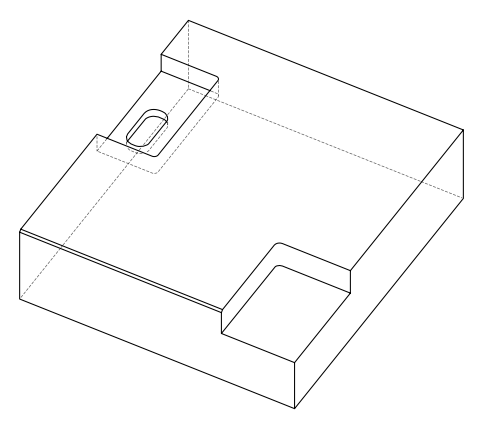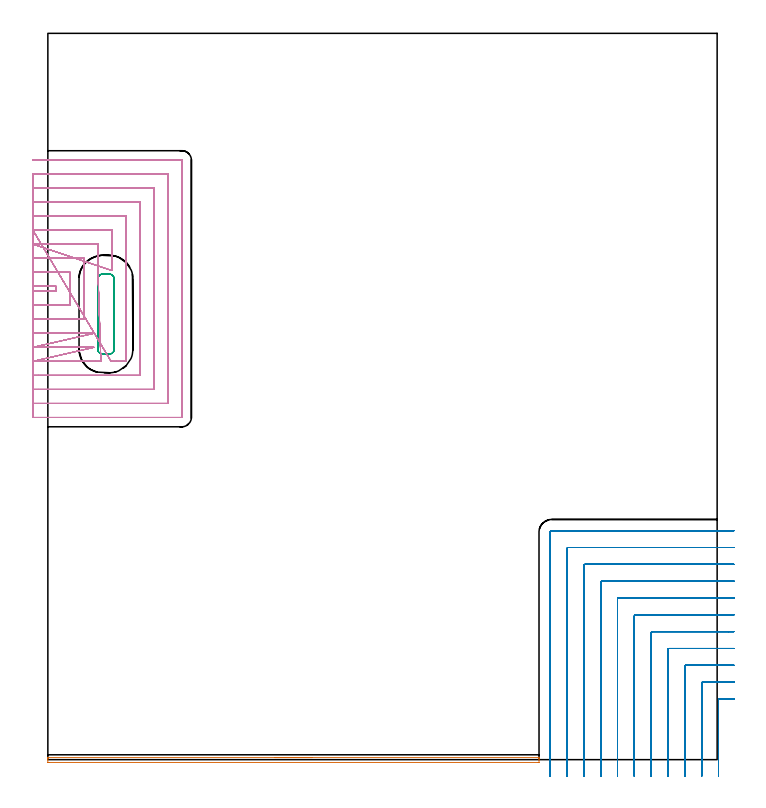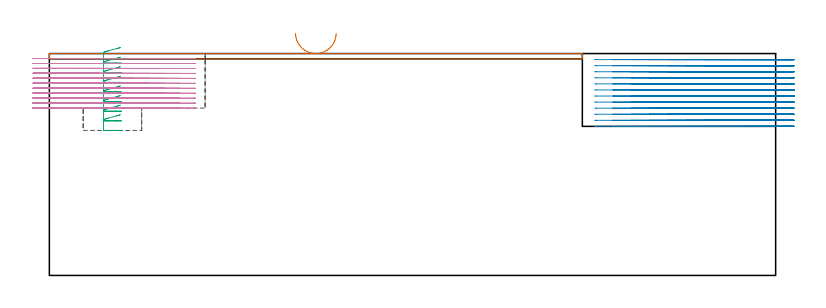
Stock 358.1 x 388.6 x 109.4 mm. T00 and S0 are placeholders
(PLAN: 4 operations, 3 tool changes, 108.5 min)
(1 AREA_MILL | FG_CHAMFER_SURFACE | UGT0205_001 | 2.26 min | 896 mm3)
(2 MILL_CORNER_NOTCH_RECTANGULAR | CORNER_NOTCH_RECTANGULAR | NXT0201_011 | Follow Part, ap 3, ae 75% | 40.56 min | 439312 mm3)
(3 MILL_RECTANGULAR_POCKET | POCKET_RECTANGULAR_STRAIGHT | UGT0201_104 | Follow Part, ap 5, ae 75% | 2.57 min | 63381 mm3)
(4 MILL_SLOT | SLOT_PARTIAL_RECTANGULAR | NXT0201_013 | Follow Part, ap 2.5, ae 75% | 63.08 min | 259870 mm3)
(TOOL UGT0205_001 | Chamfer Mill 20 x 3 x 45 deg. | D20 FL50 Z2)
(TOOL NXT0201_011 | ENDMILL 12mm [2P460-1200-NA 1630] | D12 FL38 Z6)
(TOOL UGT0201_104 | End Mill 20 mm | D20 FL22 Z2)
(TOOL NXT0201_013 | ENDMILL 10mm | D10 FL30 Z4)
(OP 1 AREA_MILL)
G17 G21 G94 G90
T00 M6
G54
G17 G0 G90 X121.4 Y1.1 S1061 M3
G43 Z119.4 H0
G94 G1 X121.438 Z118.528 F250.
X121.552 Z117.664
X121.741 Z116.812
X122.003 Z115.98
X122.337 Z115.174
X122.74 Z114.4
X123.208 Z113.664
X123.74 Z112.972
X124.329 Z112.329
X124.972 Z111.74
X125.664 Z111.208
X126.4 Z110.74
X127.174 Z110.337
X127.98 Z110.003
X128.812 Z109.741
X129.663 Z109.552
X130.528 Z109.438
X131.4 Z109.4
X262.637
X262.79 Y1.094 Z109.393
X262.8 Y0.792 Z109.091
Y0.444 Z108.743
Y-0.2 Z108.095
X262.799 Y-1.497 Z106.799
X262.797 Y-1.498 Z106.798
X262.423 Y-1.5 Z106.8
X0.61
X0.377 Y-1.499 Z106.801
X0.003 Y-1.491 Z106.805
X0. Y-1.401 Z106.896
Y-0.2 Z108.095
Y0.444 Z108.743
Y0.792 Z109.091
X0.01 Y1.094 Z109.393
X0.163 Y1.1 Z109.4
X131.4
X132.272 Z109.438
X133.136 Z109.552
X133.988 Z109.741
X134.82 Z110.003
X135.626 Z110.337
X136.4 Z110.74
X137.136 Z111.208
X137.828 Z111.74
X138.471 Z112.329
X139.06 Z112.972
X139.591 Z113.664
X140.06 Z114.4
X140.463 Z115.174
X140.797 Z115.98
X141.059 Z116.812
X141.248 Z117.664
X141.362 Z118.528
X141.4 Z119.4
M5
M2
(OP 2 MILL_CORNER_NOTCH_RECTANGULAR)
G17 G21 G94 G90
T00 M6
G54
G17 G0 G90 X367.1 Y32.5 S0 M3
G43 Z119.4 H1
Z106.408
G94 G1 X364.1 F250.
X359.394 F500.
G3 X358.8 Y31.906 R0.6
G1 Y-5.959
Y-8.959 F250.
G0 Z119.4
X367.1 Y41.5
Z106.408
G1 X364.1
X350.394 F500.
G3 X349.8 Y40.906 R0.6
G1 Y-6.
Y-9. F250.
G0 Z119.4
X367.1 Y50.5
Z106.408
G1 X364.1
X341.394 F500.
G3 X340.8 Y49.906 R0.6
G1 Y-6.
Y-9. F250.
G0 Z119.4
X367.1 Y59.5
Z106.408
G1 X364.1
X332.395 F500.
G3 X331.8 Y58.905 R0.6
G1 Y-6.
Y-9. F250.
G0 Z119.4
X367.1 Y68.5
Z106.408
G1 X364.1
X323.395 F500.
G3 X322.8 Y67.905 R0.6
G1 Y-6.
Y-9. F250.
G0 Z119.4
X367.1 Y77.5
Z106.408
G1 X364.1
X314.395 F500.
G3 X313.8 Y76.905 R0.6
G1 Y-6.
Y-9. F250.
G0 Z119.4
X367.1 Y86.5
Z106.408
G1 X364.1
X305.396 F500.
G3 X304.8 Y85.904 R0.6
G1 Y-6.
Y-9. F250.
G0 Z119.4
X367.1 Y95.5
Z106.408
G1 X364.1
X296.396 F500.
G3 X295.8 Y94.904 R0.6
G1 Y-6.
Y-9. F250.
G0 Z119.4
X367.1 Y104.5
Z106.408
G1 X364.1
X287.396 F500.
G3 X286.8 Y103.904 R0.6
G1 Y-6.
Y-9. F250.
G0 Z119.4
X367.1 Y113.5
Z106.408
G1 X364.1
X278.396 F500.
G3 X277.8 Y112.904 R0.6
G1 Y-6.
Y-9. F250.
G0 Z119.4
X367.1 Y122.5
Z106.408
G1 X364.1
X269.6 F500.
G3 X268.8 Y121.7 R0.8
G1 Y-6.
Y-9. F250.
G0 Z119.4
X367.1 Y32.5
Z103.417
G1 X364.1
X359.394 F500.
G3 X358.8 Y31.906 R0.6
G1 Y-5.959
Y-8.959 F250.
G0 Z119.4
X367.1 Y41.5
Z103.417
G1 X364.1
X350.394 F500.
G3 X349.8 Y40.906 R0.6
G1 Y-6.
Y-9. F250.
G0 Z119.4
X367.1 Y50.5
Z103.417
G1 X364.1
X341.394 F500.
G3 X340.8 Y49.906 R0.6
G1 Y-6.
Y-9. F250.
G0 Z119.4
X367.1 Y59.5
Z103.417
G1 X364.1
X332.395 F500.
G3 X331.8 Y58.905 R0.6
G1 Y-6.
Y-9. F250.
G0 Z119.4
X367.1 Y68.5
Z103.417
G1 X364.1
X323.395 F500.
G3 X322.8 Y67.905 R0.6
G1 Y-6.
Y-9. F250.
G0 Z119.4
X367.1 Y77.5
Z103.417
G1 X364.1
X314.395 F500.
G3 X313.8 Y76.905 R0.6
G1 Y-6.
Y-9. F250.
G0 Z119.4
X367.1 Y86.5
Z103.417
G1 X364.1
X305.396 F500.
G3 X304.8 Y85.904 R0.6
G1 Y-6.
Y-9. F250.
G0 Z119.4
X367.1 Y95.5
Z103.417
G1 X364.1
X296.396 F500.
G3 X295.8 Y94.904 R0.6
G1 Y-6.
Y-9. F250.
G0 Z119.4
X367.1 Y104.5
Z103.417
G1 X364.1
X287.396 F500.
G3 X286.8 Y103.904 R0.6
G1 Y-6.
Y-9. F250.
G0 Z119.4
X367.1 Y113.5
Z103.417
G1 X364.1
X278.396 F500.
G3 X277.8 Y112.904 R0.6
G1 Y-6.
Y-9. F250.
G0 Z119.4
X367.1 Y122.5
Z103.417
G1 X364.1
X269.6 F500.
G3 X268.8 Y121.7 R0.8
G1 Y-6.
Y-9. F250.
G0 Z119.4
X367.1 Y32.5
Z100.425
G1 X364.1
X359.394 F500.
G3 X358.8 Y31.906 R0.6
G1 Y-5.959
Y-8.959 F250.
G0 Z119.4
X367.1 Y41.5
Z100.425
G1 X364.1
X350.394 F500.
G3 X349.8 Y40.906 R0.6
G1 Y-6.
Y-9. F250.
G0 Z119.4
X367.1 Y50.5
Z100.425
G1 X364.1
X341.394 F500.
G3 X340.8 Y49.906 R0.6
G1 Y-6.
Y-9. F250.
G0 Z119.4
X367.1 Y59.5
Z100.425
G1 X364.1
X332.395 F500.
G3 X331.8 Y58.905 R0.6
G1 Y-6.
Y-9. F250.
G0 Z119.4
X367.1 Y68.5
Z100.425
G1 X364.1
X323.395 F500.
G3 X322.8 Y67.905 R0.6
G1 Y-6.
Y-9. F250.
G0 Z119.4
X367.1 Y77.5
Z100.425
G1 X364.1
X314.395 F500.
G3 X313.8 Y76.905 R0.6
G1 Y-6.
Y-9. F250.
G0 Z119.4
X367.1 Y86.5
Z100.425
G1 X364.1
X305.396 F500.
G3 X304.8 Y85.904 R0.6
G1 Y-6.
Y-9. F250.
G0 Z119.4
X367.1 Y95.5
Z100.425
G1 X364.1
X296.396 F500.
G3 X295.8 Y94.904 R0.6
G1 Y-6.
Y-9. F250.
G0 Z119.4
X367.1 Y104.5
Z100.425
G1 X364.1
X287.396 F500.
G3 X286.8 Y103.904 R0.6
G1 Y-6.
Y-9. F250.
G0 Z119.4
X367.1 Y113.5
Z100.425
G1 X364.1
X278.396 F500.
G3 X277.8 Y112.904 R0.6
G1 Y-6.
Y-9. F250.
G0 Z119.4
X367.1 Y122.5
Z100.425
G1 X364.1
X269.6 F500.
G3 X268.8 Y121.7 R0.8
G1 Y-6.
Y-9. F250.
G0 Z119.4
X367.1 Y32.5
Z97.433
G1 X364.1
X359.394 F500.
G3 X358.8 Y31.906 R0.6
G1 Y-5.959
Y-8.959 F250.
G0 Z119.4
X367.1 Y41.5
Z97.433
G1 X364.1
X350.394 F500.
G3 X349.8 Y40.906 R0.6
G1 Y-6.
Y-9. F250.
G0 Z119.4
X367.1 Y50.5
Z97.433
G1 X364.1
X341.394 F500.
G3 X340.8 Y49.906 R0.6
G1 Y-6.
Y-9. F250.
G0 Z119.4
X367.1 Y59.5
Z97.433
G1 X364.1
X332.395 F500.
G3 X331.8 Y58.905 R0.6
G1 Y-6.
Y-9. F250.
G0 Z119.4
X367.1 Y68.5
Z97.433
G1 X364.1
X323.395 F500.
G3 X322.8 Y67.905 R0.6
G1 Y-6.
Y-9. F250.
G0 Z119.4
X367.1 Y77.5
Z97.433
G1 X364.1
X314.395 F500.
G3 X313.8 Y76.905 R0.6
G1 Y-6.
Y-9. F250.
G0 Z119.4
X367.1 Y86.5
Z97.433
G1 X364.1
X305.396 F500.
G3 X304.8 Y85.904 R0.6
G1 Y-6.
Y-9. F250.
G0 Z119.4
X367.1 Y95.5
Z97.433
G1 X364.1
X296.396 F500.
G3 X295.8 Y94.904 R0.6
G1 Y-6.
Y-9. F250.
G0 Z119.4
X367.1 Y104.5
Z97.433
G1 X364.1
X287.396 F500.
G3 X286.8 Y103.904 R0.6
G1 Y-6.
Y-9. F250.
G0 Z119.4
X367.1 Y113.5
Z97.433
G1 X364.1
X278.396 F500.
G3 X277.8 Y112.904 R0.6
G1 Y-6.
Y-9. F250.
G0 Z119.4
X367.1 Y122.5
Z97.433
G1 X364.1
X269.6 F500.
G3 X268.8 Y121.7 R0.8
G1 Y-6.
Y-9. F250.
G0 Z119.4
X367.1 Y32.5
Z94.442
G1 X364.1
X359.394 F500.
G3 X358.8 Y31.906 R0.6
G1 Y-5.959
Y-8.959 F250.
G0 Z119.4
X367.1 Y41.5
Z94.442
G1 X364.1
X350.394 F500.
G3 X349.8 Y40.906 R0.6
G1 Y-6.
Y-9. F250.
G0 Z119.4
X367.1 Y50.5
Z94.442
G1 X364.1
X341.394 F500.
G3 X340.8 Y49.906 R0.6
G1 Y-6.
Y-9. F250.
G0 Z119.4
X367.1 Y59.5
Z94.442
G1 X364.1
X332.395 F500.
G3 X331.8 Y58.905 R0.6
G1 Y-6.
Y-9. F250.
G0 Z119.4
X367.1 Y68.5
Z94.442
G1 X364.1
X323.395 F500.
G3 X322.8 Y67.905 R0.6
G1 Y-6.
Y-9. F250.
G0 Z119.4
X367.1 Y77.5
Z94.442
G1 X364.1
X314.395 F500.
G3 X313.8 Y76.905 R0.6
G1 Y-6.
Y-9. F250.
G0 Z119.4
X367.1 Y86.5
Z94.442
G1 X364.1
X305.396 F500.
G3 X304.8 Y85.904 R0.6
G1 Y-6.
Y-9. F250.
G0 Z119.4
X367.1 Y95.5
Z94.442
G1 X364.1
X296.396 F500.
G3 X295.8 Y94.904 R0.6
G1 Y-6.
Y-9. F250.
G0 Z119.4
X367.1 Y104.5
Z94.442
G1 X364.1
X287.396 F500.
G3 X286.8 Y103.904 R0.6
G1 Y-6.
Y-9. F250.
G0 Z119.4
X367.1 Y113.5
Z94.442
G1 X364.1
X278.396 F500.
G3 X277.8 Y112.904 R0.6
G1 Y-6.
Y-9. F250.
G0 Z119.4
X367.1 Y122.5
Z94.442
G1 X364.1
X269.6 F500.
G3 X268.8 Y121.7 R0.8
G1 Y-6.
Y-9. F250.
G0 Z119.4
X367.1 Y32.5
Z91.45
G1 X364.1
X359.394 F500.
G3 X358.8 Y31.906 R0.6
G1 Y-5.959
Y-8.959 F250.
G0 Z119.4
X367.1 Y41.5
Z91.45
G1 X364.1
X350.394 F500.
G3 X349.8 Y40.906 R0.6
G1 Y-6.
Y-9. F250.
G0 Z119.4
X367.1 Y50.5
Z91.45
G1 X364.1
X341.394 F500.
G3 X340.8 Y49.906 R0.6
G1 Y-6.
Y-9. F250.
G0 Z119.4
X367.1 Y59.5
Z91.45
G1 X364.1
X332.395 F500.
G3 X331.8 Y58.905 R0.6
G1 Y-6.
Y-9. F250.
G0 Z119.4
X367.1 Y68.5
Z91.45
G1 X364.1
X323.395 F500.
G3 X322.8 Y67.905 R0.6
G1 Y-6.
Y-9. F250.
G0 Z119.4
X367.1 Y77.5
Z91.45
G1 X364.1
X314.395 F500.
G3 X313.8 Y76.905 R0.6
G1 Y-6.
Y-9. F250.
G0 Z119.4
X367.1 Y86.5
Z91.45
G1 X364.1
X305.396 F500.
G3 X304.8 Y85.904 R0.6
G1 Y-6.
Y-9. F250.
G0 Z119.4
X367.1 Y95.5
Z91.45
G1 X364.1
X296.396 F500.
G3 X295.8 Y94.904 R0.6
G1 Y-6.
Y-9. F250.
G0 Z119.4
X367.1 Y104.5
Z91.45
G1 X364.1
X287.396 F500.
G3 X286.8 Y103.904 R0.6
G1 Y-6.
Y-9. F250.
G0 Z119.4
X367.1 Y113.5
Z91.45
G1 X364.1
X278.396 F500.
G3 X277.8 Y112.904 R0.6
G1 Y-6.
Y-9. F250.
G0 Z119.4
X367.1 Y122.5
Z91.45
G1 X364.1
X269.6 F500.
G3 X268.8 Y121.7 R0.8
G1 Y-6.
Y-9. F250.
G0 Z119.4
X367.1 Y32.5
Z88.458
G1 X364.1
X359.394 F500.
G3 X358.8 Y31.906 R0.6
G1 Y-5.959
Y-8.959 F250.
G0 Z119.4
X367.1 Y41.5
Z88.458
G1 X364.1
X350.394 F500.
G3 X349.8 Y40.906 R0.6
G1 Y-6.
Y-9. F250.
G0 Z119.4
X367.1 Y50.5
Z88.458
G1 X364.1
X341.394 F500.
G3 X340.8 Y49.906 R0.6
G1 Y-6.
Y-9. F250.
G0 Z119.4
X367.1 Y59.5
Z88.458
G1 X364.1
X332.395 F500.
G3 X331.8 Y58.905 R0.6
G1 Y-6.
Y-9. F250.
G0 Z119.4
X367.1 Y68.5
Z88.458
G1 X364.1
X323.395 F500.
G3 X322.8 Y67.905 R0.6
G1 Y-6.
Y-9. F250.
G0 Z119.4
X367.1 Y77.5
Z88.458
G1 X364.1
X314.395 F500.
G3 X313.8 Y76.905 R0.6
G1 Y-6.
Y-9. F250.
G0 Z119.4
X367.1 Y86.5
Z88.458
G1 X364.1
X305.396 F500.
G3 X304.8 Y85.904 R0.6
G1 Y-6.
Y-9. F250.
G0 Z119.4
X367.1 Y95.5
Z88.458
G1 X364.1
X296.396 F500.
G3 X295.8 Y94.904 R0.6
G1 Y-6.
Y-9. F250.
G0 Z119.4
X367.1 Y104.5
Z88.458
G1 X364.1
X287.396 F500.
G3 X286.8 Y103.904 R0.6
G1 Y-6.
Y-9. F250.
G0 Z119.4
X367.1 Y113.5
Z88.458
G1 X364.1
X278.396 F500.
G3 X277.8 Y112.904 R0.6
G1 Y-6.
Y-9. F250.
G0 Z119.4
X367.1 Y122.5
Z88.458
G1 X364.1
X269.6 F500.
G3 X268.8 Y121.7 R0.8
G1 Y-6.
Y-9. F250.
G0 Z119.4
X367.1 Y32.5
Z85.467
G1 X364.1
X359.394 F500.
G3 X358.8 Y31.906 R0.6
G1 Y-5.959
Y-8.959 F250.
G0 Z119.4
X367.1 Y41.5
Z85.467
G1 X364.1
X350.394 F500.
G3 X349.8 Y40.906 R0.6
G1 Y-6.
Y-9. F250.
G0 Z119.4
X367.1 Y50.5
Z85.467
G1 X364.1
X341.394 F500.
G3 X340.8 Y49.906 R0.6
G1 Y-6.
Y-9. F250.
G0 Z119.4
X367.1 Y59.5
Z85.467
G1 X364.1
X332.395 F500.
G3 X331.8 Y58.905 R0.6
G1 Y-6.
Y-9. F250.
G0 Z119.4
X367.1 Y68.5
Z85.467
G1 X364.1
X323.395 F500.
G3 X322.8 Y67.905 R0.6
G1 Y-6.
Y-9. F250.
G0 Z119.4
X367.1 Y77.5
Z85.467
G1 X364.1
X314.395 F500.
G3 X313.8 Y76.905 R0.6
G1 Y-6.
Y-9. F250.
G0 Z119.4
X367.1 Y86.5
Z85.467
G1 X364.1
X305.396 F500.
G3 X304.8 Y85.904 R0.6
G1 Y-6.
Y-9. F250.
G0 Z119.4
X367.1 Y95.5
Z85.467
G1 X364.1
X296.396 F500.
G3 X295.8 Y94.904 R0.6
G1 Y-6.
Y-9. F250.
G0 Z119.4
X367.1 Y104.5
Z85.467
G1 X364.1
X287.396 F500.
G3 X286.8 Y103.904 R0.6
G1 Y-6.
Y-9. F250.
G0 Z119.4
X367.1 Y113.5
Z85.467
G1 X364.1
X278.396 F500.
G3 X277.8 Y112.904 R0.6
G1 Y-6.
Y-9. F250.
G0 Z119.4
X367.1 Y122.5
Z85.467
G1 X364.1
X269.6 F500.
G3 X268.8 Y121.7 R0.8
G1 Y-6.
Y-9. F250.
G0 Z119.4
X367.1 Y32.5
Z82.475
G1 X364.1
X359.394 F500.
G3 X358.8 Y31.906 R0.6
G1 Y-5.959
Y-8.959 F250.
G0 Z119.4
X367.1 Y41.5
Z82.475
G1 X364.1
X350.394 F500.
G3 X349.8 Y40.906 R0.6
G1 Y-6.
Y-9. F250.
G0 Z119.4
X367.1 Y50.5
Z82.475
G1 X364.1
X341.394 F500.
G3 X340.8 Y49.906 R0.6
G1 Y-6.
Y-9. F250.
G0 Z119.4
X367.1 Y59.5
Z82.475
G1 X364.1
X332.395 F500.
G3 X331.8 Y58.905 R0.6
G1 Y-6.
Y-9. F250.
G0 Z119.4
X367.1 Y68.5
Z82.475
G1 X364.1
X323.395 F500.
G3 X322.8 Y67.905 R0.6
G1 Y-6.
Y-9. F250.
G0 Z119.4
X367.1 Y77.5
Z82.475
G1 X364.1
X314.395 F500.
G3 X313.8 Y76.905 R0.6
G1 Y-6.
Y-9. F250.
G0 Z119.4
X367.1 Y86.5
Z82.475
G1 X364.1
X305.396 F500.
G3 X304.8 Y85.904 R0.6
G1 Y-6.
Y-9. F250.
G0 Z119.4
X367.1 Y95.5
Z82.475
G1 X364.1
X296.396 F500.
G3 X295.8 Y94.904 R0.6
G1 Y-6.
Y-9. F250.
G0 Z119.4
X367.1 Y104.5
Z82.475
G1 X364.1
X287.396 F500.
G3 X286.8 Y103.904 R0.6
G1 Y-6.
Y-9. F250.
G0 Z119.4
X367.1 Y113.5
Z82.475
G1 X364.1
X278.396 F500.
G3 X277.8 Y112.904 R0.6
G1 Y-6.
Y-9. F250.
G0 Z119.4
X367.1 Y122.5
Z82.475
G1 X364.1
X269.6 F500.
G3 X268.8 Y121.7 R0.8
G1 Y-6.
Y-9. F250.
G0 Z119.4
X367.1 Y32.5
Z79.483
G1 X364.1
X359.394 F500.
G3 X358.8 Y31.906 R0.6
G1 Y-5.959
Y-8.959 F250.
G0 Z119.4
X367.1 Y41.5
Z79.483
G1 X364.1
X350.394 F500.
G3 X349.8 Y40.906 R0.6
G1 Y-6.
Y-9. F250.
G0 Z119.4
X367.1 Y50.5
Z79.483
G1 X364.1
X341.394 F500.
G3 X340.8 Y49.906 R0.6
G1 Y-6.
Y-9. F250.
G0 Z119.4
X367.1 Y59.5
Z79.483
G1 X364.1
X332.395 F500.
G3 X331.8 Y58.905 R0.6
G1 Y-6.
Y-9. F250.
G0 Z119.4
X367.1 Y68.5
Z79.483
G1 X364.1
X323.395 F500.
G3 X322.8 Y67.905 R0.6
G1 Y-6.
Y-9. F250.
G0 Z119.4
X367.1 Y77.5
Z79.483
G1 X364.1
X314.395 F500.
G3 X313.8 Y76.905 R0.6
G1 Y-6.
Y-9. F250.
G0 Z119.4
X367.1 Y86.5
Z79.483
G1 X364.1
X305.396 F500.
G3 X304.8 Y85.904 R0.6
G1 Y-6.
Y-9. F250.
G0 Z119.4
X367.1 Y95.5
Z79.483
G1 X364.1
X296.396 F500.
G3 X295.8 Y94.904 R0.6
G1 Y-6.
Y-9. F250.
G0 Z119.4
X367.1 Y104.5
Z79.483
G1 X364.1
X287.396 F500.
G3 X286.8 Y103.904 R0.6
G1 Y-6.
Y-9. F250.
G0 Z119.4
X367.1 Y113.5
Z79.483
G1 X364.1
X278.396 F500.
G3 X277.8 Y112.904 R0.6
G1 Y-6.
Y-9. F250.
G0 Z119.4
X367.1 Y122.5
Z79.483
G1 X364.1
X269.6 F500.
G3 X268.8 Y121.7 R0.8
G1 Y-6.
Y-9. F250.
G0 Z119.4
X367.1 Y32.5
Z76.492
G1 X364.1
X359.394 F500.
G3 X358.8 Y31.906 R0.6
G1 Y-5.959
Y-8.959 F250.
G0 Z119.4
X367.1 Y41.5
Z76.492
G1 X364.1
X350.394 F500.
G3 X349.8 Y40.906 R0.6
G1 Y-6.
Y-9. F250.
G0 Z119.4
X367.1 Y50.5
Z76.492
G1 X364.1
X341.394 F500.
G3 X340.8 Y49.906 R0.6
G1 Y-6.
Y-9. F250.
G0 Z119.4
X367.1 Y59.5
Z76.492
G1 X364.1
X332.395 F500.
G3 X331.8 Y58.905 R0.6
G1 Y-6.
Y-9. F250.
G0 Z119.4
X367.1 Y68.5
Z76.492
G1 X364.1
X323.395 F500.
G3 X322.8 Y67.905 R0.6
G1 Y-6.
Y-9. F250.
G0 Z119.4
X367.1 Y77.5
Z76.492
G1 X364.1
X314.395 F500.
G3 X313.8 Y76.905 R0.6
G1 Y-6.
Y-9. F250.
G0 Z119.4
X367.1 Y86.5
Z76.492
G1 X364.1
X305.396 F500.
G3 X304.8 Y85.904 R0.6
G1 Y-6.
Y-9. F250.
G0 Z119.4
X367.1 Y95.5
Z76.492
G1 X364.1
X296.396 F500.
G3 X295.8 Y94.904 R0.6
G1 Y-6.
Y-9. F250.
G0 Z119.4
X367.1 Y104.5
Z76.492
G1 X364.1
X287.396 F500.
G3 X286.8 Y103.904 R0.6
G1 Y-6.
Y-9. F250.
G0 Z119.4
X367.1 Y113.5
Z76.492
G1 X364.1
X278.396 F500.
G3 X277.8 Y112.904 R0.6
G1 Y-6.
Y-9. F250.
G0 Z119.4
X367.1 Y122.5
Z76.492
G1 X364.1
X269.6 F500.
G3 X268.8 Y121.7 R0.8
G1 Y-6.
Y-9. F250.
G0 Z119.4
X367.1 Y32.5
Z73.5
G1 X364.1
X359.394 F500.
G3 X358.8 Y31.906 R0.6
G1 Y-5.959
Y-8.959 F250.
G0 Z119.4
X367.1 Y41.5
Z73.5
G1 X364.1
X350.394 F500.
G3 X349.8 Y40.906 R0.6
G1 Y-6.
Y-9. F250.
G0 Z119.4
X367.1 Y50.5
Z73.5
G1 X364.1
X341.394 F500.
G3 X340.8 Y49.906 R0.6
G1 Y-6.
Y-9. F250.
G0 Z119.4
X367.1 Y59.5
Z73.5
G1 X364.1
X332.395 F500.
G3 X331.8 Y58.905 R0.6
G1 Y-6.
Y-9. F250.
G0 Z119.4
X367.1 Y68.5
Z73.5
G1 X364.1
X323.395 F500.
G3 X322.8 Y67.905 R0.6
G1 Y-6.
Y-9. F250.
G0 Z119.4
X367.1 Y77.5
Z73.5
G1 X364.1
X314.395 F500.
G3 X313.8 Y76.905 R0.6
G1 Y-6.
Y-9. F250.
G0 Z119.4
X367.1 Y86.5
Z73.5
G1 X364.1
X305.396 F500.
G3 X304.8 Y85.904 R0.6
G1 Y-6.
Y-9. F250.
G0 Z119.4
X367.1 Y95.5
Z73.5
G1 X364.1
X296.396 F500.
G3 X295.8 Y94.904 R0.6
G1 Y-6.
Y-9. F250.
G0 Z119.4
X367.1 Y104.5
Z73.5
G1 X364.1
X287.396 F500.
G3 X286.8 Y103.904 R0.6
G1 Y-6.
Y-9. F250.
G0 Z119.4
X367.1 Y113.5
Z73.5
G1 X364.1
X278.396 F500.
G3 X277.8 Y112.904 R0.6
G1 Y-6.
Y-9. F250.
G0 Z119.4
X367.1 Y122.5
Z73.5
G1 X364.1
X269.6 F500.
G3 X268.8 Y121.7 R0.8
G1 Y-6.
Y-9. F250.
G0 Z119.4
M5
M2
(OP 3 MILL_RECTANGULAR_POCKET)
G17 G21 G94 G90
T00 M6
G54
G17 G0 G90 X34.964 Y258.778 S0 M3
G43 Z119.4 H0
Z112.4
G94 G1 X34.884 Y258.888 Z112.363 F250.
X34.588 Y259.184 Z112.251
X34.249 Y259.429 Z112.139
X33.875 Y259.616 Z112.027
X33.475 Y259.741 Z111.915
X33.061 Y259.8 Z111.803
X29.139 Z110.752
X28.725 Y259.741 Z110.64
X28.325 Y259.616 Z110.528
X27.951 Y259.429 Z110.416
X27.612 Y259.184 Z110.304
X27.316 Y258.888 Z110.191
X27.071 Y258.549 Z110.079
X26.884 Y258.175 Z109.967
X26.759 Y257.775 Z109.855
X26.7 Y257.361 Z109.743
Y257.2 Z109.7
Y238.4 Z104.662
Y219.6 F500.
G3 X29.3 Y217. R2.6
G1 X32.9
G3 X35.5 Y219.6 R2.6
G1 Y257.2
G3 X32.9 Y259.8 R2.6
G1 X29.3
G3 X26.7 Y257.2 R2.6
G1 Y238.4
Y237.4
G0 X34.964 Y258.778 Z107.662
G1 X34.884 Y258.888 Z107.626 F250.
X34.588 Y259.184 Z107.514
X34.249 Y259.429 Z107.402
X33.875 Y259.616 Z107.29
X33.475 Y259.741 Z107.178
X33.061 Y259.8 Z107.065
X29.139 Z106.014
X28.725 Y259.741 Z105.902
X28.325 Y259.616 Z105.79
X27.951 Y259.429 Z105.678
X27.612 Y259.184 Z105.566
X27.316 Y258.888 Z105.454
X27.071 Y258.549 Z105.342
X26.884 Y258.175 Z105.23
X26.759 Y257.775 Z105.118
X26.7 Y257.361 Z105.006
Y257.2 Z104.962
Y238.4 Z99.925
Y219.6 F500.
G3 X29.3 Y217. R2.6
G1 X32.9
G3 X35.5 Y219.6 R2.6
G1 Y257.2
G3 X32.9 Y259.8 R2.6
G1 X29.3
G3 X26.7 Y257.2 R2.6
G1 Y238.4
Y237.4
G0 X34.964 Y258.778 Z102.925
G1 X34.884 Y258.888 Z102.888 F250.
X34.588 Y259.184 Z102.776
X34.249 Y259.429 Z102.664
X33.875 Y259.616 Z102.552
X33.475 Y259.741 Z102.44
X33.061 Y259.8 Z102.328
X29.139 Z101.277
X28.725 Y259.741 Z101.165
X28.325 Y259.616 Z101.053
X27.951 Y259.429 Z100.941
X27.612 Y259.184 Z100.829
X27.316 Y258.888 Z100.716
X27.071 Y258.549 Z100.604
X26.884 Y258.175 Z100.492
X26.759 Y257.775 Z100.38
X26.7 Y257.361 Z100.268
Y257.2 Z100.225
Y238.4 Z95.187
Y219.6 F500.
G3 X29.3 Y217. R2.6
G1 X32.9
G3 X35.5 Y219.6 R2.6
G1 Y257.2
G3 X32.9 Y259.8 R2.6
G1 X29.3
G3 X26.7 Y257.2 R2.6
G1 Y238.4
Y237.4
G0 X34.964 Y258.778 Z98.187
G1 X34.884 Y258.888 Z98.151 F250.
X34.588 Y259.184 Z98.039
X34.249 Y259.429 Z97.927
X33.875 Y259.616 Z97.815
X33.475 Y259.741 Z97.703
X33.061 Y259.8 Z97.591
X29.139 Z96.539
X28.725 Y259.741 Z96.427
X28.325 Y259.616 Z96.315
X27.951 Y259.429 Z96.203
X27.612 Y259.184 Z96.091
X27.316 Y258.888 Z95.979
X27.071 Y258.549 Z95.867
X26.884 Y258.175 Z95.755
X26.759 Y257.775 Z95.643
X26.7 Y257.361 Z95.531
Y257.2 Z95.487
Y238.4 Z90.45
Y219.6 F500.
G3 X29.3 Y217. R2.6
G1 X32.9
G3 X35.5 Y219.6 R2.6
G1 Y257.2
G3 X32.9 Y259.8 R2.6
G1 X29.3
G3 X26.7 Y257.2 R2.6
G1 Y238.4
Y237.4
G0 X34.964 Y258.778 Z93.45
G1 X34.884 Y258.888 Z93.413 F250.
X34.588 Y259.184 Z93.301
X34.249 Y259.429 Z93.189
X33.875 Y259.616 Z93.077
X33.475 Y259.741 Z92.965
X33.061 Y259.8 Z92.853
X29.139 Z91.802
X28.725 Y259.741 Z91.69
X28.325 Y259.616 Z91.578
X27.951 Y259.429 Z91.466
X27.612 Y259.184 Z91.354
X27.316 Y258.888 Z91.242
X27.071 Y258.549 Z91.129
X26.884 Y258.175 Z91.017
X26.759 Y257.775 Z90.905
X26.7 Y257.361 Z90.793
Y257.2 Z90.75
Y238.4 Z85.712
Y219.6 F500.
G3 X29.3 Y217. R2.6
G1 X32.9
G3 X35.5 Y219.6 R2.6
G1 Y257.2
G3 X32.9 Y259.8 R2.6
G1 X29.3
G3 X26.7 Y257.2 R2.6
G1 Y238.4
Y237.4
G0 X34.964 Y258.778 Z88.712
G1 X34.884 Y258.888 Z88.676 F250.
X34.588 Y259.184 Z88.564
X34.249 Y259.429 Z88.452
X33.875 Y259.616 Z88.34
X33.475 Y259.741 Z88.228
X33.061 Y259.8 Z88.116
X29.139 Z87.064
X28.725 Y259.741 Z86.952
X28.325 Y259.616 Z86.84
X27.951 Y259.429 Z86.728
X27.612 Y259.184 Z86.616
X27.316 Y258.888 Z86.504
X27.071 Y258.549 Z86.392
X26.884 Y258.175 Z86.28
X26.759 Y257.775 Z86.168
X26.7 Y257.361 Z86.056
Y257.2 Z86.012
Y238.4 Z80.975
Y219.6 F500.
G3 X29.3 Y217. R2.6
G1 X32.9
G3 X35.5 Y219.6 R2.6
G1 Y257.2
G3 X32.9 Y259.8 R2.6
G1 X29.3
G3 X26.7 Y257.2 R2.6
G1 Y238.4
Y237.4
G0 X34.964 Y258.778 Z83.975
G1 X34.884 Y258.888 Z83.939 F250.
X34.588 Y259.184 Z83.826
X34.249 Y259.429 Z83.714
X33.875 Y259.616 Z83.602
X33.475 Y259.741 Z83.49
X33.061 Y259.8 Z83.378
X29.139 Z82.327
X28.725 Y259.741 Z82.215
X28.325 Y259.616 Z82.103
X27.951 Y259.429 Z81.991
X27.612 Y259.184 Z81.879
X27.316 Y258.888 Z81.767
X27.071 Y258.549 Z81.654
X26.884 Y258.175 Z81.542
X26.759 Y257.775 Z81.43
X26.7 Y257.361 Z81.318
Y257.2 Z81.275
Y238.4 Z76.237
Y219.6 F500.
G3 X29.3 Y217. R2.6
G1 X32.9
G3 X35.5 Y219.6 R2.6
G1 Y257.2
G3 X32.9 Y259.8 R2.6
G1 X29.3
G3 X26.7 Y257.2 R2.6
G1 Y238.4
Y237.4
G0 X34.964 Y258.778 Z79.237
G1 X34.884 Y258.888 Z79.201 F250.
X34.588 Y259.184 Z79.089
X34.249 Y259.429 Z78.977
X33.875 Y259.616 Z78.865
X33.475 Y259.741 Z78.753
X33.061 Y259.8 Z78.641
X29.139 Z77.59
X28.725 Y259.741 Z77.477
X28.325 Y259.616 Z77.365
X27.951 Y259.429 Z77.253
X27.612 Y259.184 Z77.141
X27.316 Y258.888 Z77.029
X27.071 Y258.549 Z76.917
X26.884 Y258.175 Z76.805
X26.759 Y257.775 Z76.693
X26.7 Y257.361 Z76.581
Y257.2 Z76.537
Y238.4 Z71.5
Y219.6 F500.
G3 X29.3 Y217. R2.6
G1 X32.9
G3 X35.5 Y219.6 R2.6
G1 Y257.2
G3 X32.9 Y259.8 R2.6
G1 X29.3
G3 X26.7 Y257.2 R2.6
G1 Y238.4
Y237.4
G0 Z119.4
M5
M2
(OP 4 MILL_SLOT)
G17 G21 G94 G90
T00 M6
G54
G17 G0 G90 X-8. Y250.6 S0 M3
G43 Z119.4 H0
Z106.954
G94 G1 X-5. F250.
X4.3 F500.
Y253.3
X-5.
X-8. F250.
Y243.1
X-5.
X11.8 F500.
Y260.8
X-5.
X-8. F250.
Y235.6
X-5.
X19.3 F500.
Y268.3
X-5.
X-8. F250.
Y228.1
X-5.
X21.7 F500.
X24.7 F250.
X-8. Y220.6 F500.
X-5. F250.
X21.699 F500.
X24.699 F250.
X-8. Y213.1 F500.
X-5. F250.
X25.364 F500.
X28.364 F250.
X26.8 Y261.385 F500.
Y264.385 F250.
Y275.8 F500.
X-5.
X-8. F250.
X34.3 Y261.666 F500.
Y264.666 F250.
Y283.3 F500.
X-5.
X-8. F250.
X33.828 Y213.1 F500.
X36.828 F250.
X41.8 F500.
Y290.8
X-5.
X-8. F250.
Y205.6
X-5.
X49.3 F500.
Y298.3
X-5.
X-8. F250.
Y198.1
X-5.
X56.8 F500.
Y305.8
X-5.
X-8. F250.
Y190.6
X-5.
X64.3 F500.
Y313.3
X-5.
X-8. F250.
Y183.1
X-5.
X71.7 F500.
X71.755 Y183.105
X71.795 Y183.145
X71.8 Y183.2
Y320.7
X71.795 Y320.755
X71.755 Y320.795
X71.7 Y320.8
X-5.
X-8. F250.
G0 Y250.6 Z104.509
G1 X-5.
X4.3 F500.
Y253.3
X-5.
X-8. F250.
Y243.1
X-5.
X11.8 F500.
Y260.8
X-5.
X-8. F250.
Y235.6
X-5.
X19.3 F500.
Y268.3
X-5.
X-8. F250.
Y228.1
X-5.
X21.7 F500.
X24.7 F250.
X-8. Y220.6 F500.
X-5. F250.
X21.699 F500.
X24.699 F250.
X-8. Y213.1 F500.
X-5. F250.
X25.364 F500.
X28.364 F250.
X26.8 Y261.385 F500.
Y264.385 F250.
Y275.8 F500.
X-5.
X-8. F250.
X34.3 Y261.666 F500.
Y264.666 F250.
Y283.3 F500.
X-5.
X-8. F250.
X33.828 Y213.1 F500.
X36.828 F250.
X41.8 F500.
Y290.8
X-5.
X-8. F250.
Y205.6
X-5.
X49.3 F500.
Y298.3
X-5.
X-8. F250.
Y198.1
X-5.
X56.8 F500.
Y305.8
X-5.
X-8. F250.
Y190.6
X-5.
X64.3 F500.
Y313.3
X-5.
X-8. F250.
Y183.1
X-5.
X71.7 F500.
X71.755 Y183.105
X71.795 Y183.145
X71.8 Y183.2
Y320.7
X71.795 Y320.755
X71.755 Y320.795
X71.7 Y320.8
X-5.
X-8. F250.
G0 Y250.6 Z102.064
G1 X-5.
X4.3 F500.
Y253.3
X-5.
X-8. F250.
Y243.1
X-5.
X11.8 F500.
Y260.8
X-5.
X-8. F250.
Y235.6
X-5.
X19.3 F500.
Y268.3
X-5.
X-8. F250.
Y228.1
X-5.
X21.7 F500.
X24.7 F250.
X-8. Y220.6 F500.
X-5. F250.
X21.699 F500.
X24.699 F250.
X-8. Y213.1 F500.
X-5. F250.
X25.367 F500.
X28.367 F250.
X26.8 Y261.385 F500.
Y264.385 F250.
Y275.8 F500.
X-5.
X-8. F250.
X34.3 Y261.666 F500.
Y264.666 F250.
Y283.3 F500.
X-5.
X-8. F250.
X33.828 Y213.1 F500.
X36.828 F250.
X41.8 F500.
Y290.8
X-5.
X-8. F250.
Y205.6
X-5.
X49.3 F500.
Y298.3
X-5.
X-8. F250.
Y198.1
X-5.
X56.8 F500.
Y305.8
X-5.
X-8. F250.
Y190.6
X-5.
X64.3 F500.
Y313.3
X-5.
X-8. F250.
Y183.1
X-5.
X71.7 F500.
X71.755 Y183.105
X71.795 Y183.145
X71.8 Y183.2
Y320.7
X71.795 Y320.755
X71.755 Y320.795
X71.7 Y320.8
X-5.
X-8. F250.
G0 Y250.6 Z99.618
G1 X-5.
X4.3 F500.
Y253.3
X-5.
X-8. F250.
Y243.1
X-5.
X11.8 F500.
Y260.8
X-5.
X-8. F250.
Y235.6
X-5.
X19.3 F500.
Y268.3
X-5.
X-8. F250.
Y228.1
X-5.
X21.7 F500.
X24.7 F250.
X-8. Y220.6 F500.
X-5. F250.
X21.699 F500.
X24.699 F250.
X-8. Y213.1 F500.
X-5. F250.
X25.367 F500.
X28.367 F250.
X26.8 Y261.385 F500.
Y264.385 F250.
Y275.8 F500.
X-5.
X-8. F250.
X34.3 Y261.666 F500.
Y264.666 F250.
Y283.3 F500.
X-5.
X-8. F250.
X33.828 Y213.1 F500.
X36.828 F250.
X41.8 F500.
Y290.8
X-5.
X-8. F250.
Y205.6
X-5.
X49.3 F500.
Y298.3
X-5.
X-8. F250.
Y198.1
X-5.
X56.8 F500.
Y305.8
X-5.
X-8. F250.
Y190.6
X-5.
X64.3 F500.
Y313.3
X-5.
X-8. F250.
Y183.1
X-5.
X71.7 F500.
X71.755 Y183.105
X71.795 Y183.145
X71.8 Y183.2
Y320.7
X71.795 Y320.755
X71.755 Y320.795
X71.7 Y320.8
X-5.
X-8. F250.
G0 Y250.6 Z97.173
G1 X-5.
X4.3 F500.
Y253.3
X-5.
X-8. F250.
Y243.1
X-5.
X11.8 F500.
Y260.8
X-5.
X-8. F250.
Y235.6
X-5.
X19.3 F500.
Y268.3
X-5.
X-8. F250.
Y228.1
X-5.
X21.7 F500.
X24.7 F250.
X-8. Y220.6 F500.
X-5. F250.
X21.699 F500.
X24.699 F250.
X-8. Y213.1 F500.
X-5. F250.
X25.364 F500.
X28.364 F250.
X26.8 Y261.385 F500.
Y264.385 F250.
Y275.8 F500.
X-5.
X-8. F250.
X34.3 Y261.666 F500.
Y264.666 F250.
Y283.3 F500.
X-5.
X-8. F250.
X33.828 Y213.1 F500.
X36.828 F250.
X41.8 F500.
Y290.8
X-5.
X-8. F250.
Y205.6
X-5.
X49.3 F500.
Y298.3
X-5.
X-8. F250.
Y198.1
X-5.
X56.8 F500.
Y305.8
X-5.
X-8. F250.
Y190.6
X-5.
X64.3 F500.
Y313.3
X-5.
X-8. F250.
Y183.1
X-5.
X71.7 F500.
X71.755 Y183.105
X71.795 Y183.145
X71.8 Y183.2
Y320.7
X71.795 Y320.755
X71.755 Y320.795
X71.7 Y320.8
X-5.
X-8. F250.
G0 Y250.6 Z94.727
G1 X-5.
X4.3 F500.
Y253.3
X-5.
X-8. F250.
Y243.1
X-5.
X11.8 F500.
Y260.8
X-5.
X-8. F250.
Y235.6
X-5.
X19.3 F500.
Y268.3
X-5.
X-8. F250.
Y228.1
X-5.
X21.7 F500.
X24.7 F250.
X-8. Y220.6 F500.
X-5. F250.
X21.699 F500.
X24.699 F250.
X-8. Y213.1 F500.
X-5. F250.
X25.364 F500.
X28.364 F250.
X26.8 Y261.385 F500.
Y264.385 F250.
Y275.8 F500.
X-5.
X-8. F250.
X34.3 Y261.666 F500.
Y264.666 F250.
Y283.3 F500.
X-5.
X-8. F250.
X33.828 Y213.1 F500.
X36.828 F250.
X41.8 F500.
Y290.8
X-5.
X-8. F250.
Y205.6
X-5.
X49.3 F500.
Y298.3
X-5.
X-8. F250.
Y198.1
X-5.
X56.8 F500.
Y305.8
X-5.
X-8. F250.
Y190.6
X-5.
X64.3 F500.
Y313.3
X-5.
X-8. F250.
Y183.1
X-5.
X71.7 F500.
X71.755 Y183.105
X71.795 Y183.145
X71.8 Y183.2
Y320.7
X71.795 Y320.755
X71.755 Y320.795
X71.7 Y320.8
X-5.
X-8. F250.
G0 Y250.6 Z92.282
G1 X-5.
X4.3 F500.
Y253.3
X-5.
X-8. F250.
Y243.1
X-5.
X11.8 F500.
Y260.8
X-5.
X-8. F250.
Y235.6
X-5.
X19.3 F500.
Y268.3
X-5.
X-8. F250.
Y228.1
X-5.
X21.7 F500.
X24.7 F250.
X-8. Y220.6 F500.
X-5. F250.
X21.699 F500.
X24.699 F250.
X-8. Y213.1 F500.
X-5. F250.
X25.369 F500.
X28.369 F250.
X26.8 Y261.385 F500.
Y264.385 F250.
Y275.8 F500.
X-5.
X-8. F250.
X34.3 Y261.666 F500.
Y264.666 F250.
Y283.3 F500.
X-5.
X-8. F250.
X33.828 Y213.1 F500.
X36.828 F250.
X41.8 F500.
Y290.8
X-5.
X-8. F250.
Y205.6
X-5.
X49.3 F500.
Y298.3
X-5.
X-8. F250.
Y198.1
X-5.
X56.8 F500.
Y305.8
X-5.
X-8. F250.
Y190.6
X-5.
X64.3 F500.
Y313.3
X-5.
X-8. F250.
Y183.1
X-5.
X71.7 F500.
X71.755 Y183.105
X71.795 Y183.145
X71.8 Y183.2
Y320.7
X71.795 Y320.755
X71.755 Y320.795
X71.7 Y320.8
X-5.
X-8. F250.
G0 Y250.6 Z89.836
G1 X-5.
X4.3 F500.
Y253.3
X-5.
X-8. F250.
Y243.1
X-5.
X11.8 F500.
Y260.8
X-5.
X-8. F250.
Y235.6
X-5.
X19.3 F500.
Y268.3
X-5.
X-8. F250.
Y228.1
X-5.
X21.7 F500.
X24.7 F250.
X-8. Y220.6 F500.
X-5. F250.
X21.699 F500.
X24.699 F250.
X-8. Y213.1 F500.
X-5. F250.
X25.369 F500.
X28.369 F250.
X26.8 Y261.385 F500.
Y264.385 F250.
Y275.8 F500.
X-5.
X-8. F250.
X34.3 Y261.666 F500.
Y264.666 F250.
Y283.3 F500.
X-5.
X-8. F250.
X33.828 Y213.1 F500.
X36.828 F250.
X41.8 F500.
Y290.8
X-5.
X-8. F250.
Y205.6
X-5.
X49.3 F500.
Y298.3
X-5.
X-8. F250.
Y198.1
X-5.
X56.8 F500.
Y305.8
X-5.
X-8. F250.
Y190.6
X-5.
X64.3 F500.
Y313.3
X-5.
X-8. F250.
Y183.1
X-5.
X71.7 F500.
X71.755 Y183.105
X71.795 Y183.145
X71.8 Y183.2
Y320.7
X71.795 Y320.755
X71.755 Y320.795
X71.7 Y320.8
X-5.
X-8. F250.
G0 Y250.6 Z87.391
G1 X-5.
X4.3 F500.
Y253.3
X-5.
X-8. F250.
Y243.1
X-5.
X11.8 F500.
Y260.8
X-5.
X-8. F250.
Y235.6
X-5.
X19.3 F500.
Y268.3
X-5.
X-8. F250.
Y228.1
X-5.
X21.7 F500.
X24.7 F250.
X-8. Y220.6 F500.
X-5. F250.
X21.699 F500.
X24.699 F250.
X-8. Y213.1 F500.
X-5. F250.
X25.367 F500.
X28.367 F250.
X26.8 Y261.385 F500.
Y264.385 F250.
Y275.8 F500.
X-5.
X-8. F250.
X34.3 Y261.666 F500.
Y264.666 F250.
Y283.3 F500.
X-5.
X-8. F250.
X33.828 Y213.1 F500.
X36.828 F250.
X41.8 F500.
Y290.8
X-5.
X-8. F250.
Y205.6
X-5.
X49.3 F500.
Y298.3
X-5.
X-8. F250.
Y198.1
X-5.
X56.8 F500.
Y305.8
X-5.
X-8. F250.
Y190.6
X-5.
X64.3 F500.
Y313.3
X-5.
X-8. F250.
Y183.1
X-5.
X71.7 F500.
X71.755 Y183.105
X71.795 Y183.145
X71.8 Y183.2
Y320.7
X71.795 Y320.755
X71.755 Y320.795
X71.7 Y320.8
X-5.
X-8. F250.
G0 Y250.6 Z84.945
G1 X-5.
X4.3 F500.
Y253.3
X-5.
X-8. F250.
Y243.1
X-5.
X11.8 F500.
Y260.8
X-5.
X-8. F250.
Y235.6
X-5.
X19.3 F500.
Y268.3
X-5.
X-8. F250.
Y228.1
X-5.
X21.7 F500.
X24.7 F250.
X-8. Y220.6 F500.
X-5. F250.
X21.699 F500.
X24.699 F250.
X-8. Y213.1 F500.
X-5. F250.
X25.364 F500.
X28.364 F250.
X26.8 Y261.385 F500.
Y264.385 F250.
Y275.8 F500.
X-5.
X-8. F250.
X34.3 Y261.66 F500.
Y264.66 F250.
Y283.3 F500.
X-5.
X-8. F250.
X33.828 Y213.1 F500.
X36.828 F250.
X41.8 F500.
Y290.8
X-5.
X-8. F250.
Y205.6
X-5.
X49.3 F500.
Y298.3
X-5.
X-8. F250.
Y198.1
X-5.
X56.8 F500.
Y305.8
X-5.
X-8. F250.
Y190.6
X-5.
X64.3 F500.
Y313.3
X-5.
X-8. F250.
Y183.1
X-5.
X71.7 F500.
X71.755 Y183.105
X71.795 Y183.145
X71.8 Y183.2
Y320.7
X71.795 Y320.755
X71.755 Y320.795
X71.7 Y320.8
X-5.
X-8. F250.
G0 Y250.6 Z82.5
G1 X-5.
X4.3 F500.
Y253.3
X-5.
X-8. F250.
Y243.1
X-5.
X11.8 F500.
Y260.8
X-5.
X-8. F250.
Y235.6
X-5.
X19.3 F500.
Y268.3
X-5.
X-8. F250.
Y228.1
X-5.
X21.7 F500.
X24.7 F250.
X-8. Y220.6 F500.
X-5. F250.
X21.699 F500.
X24.699 F250.
X-8. Y213.1 F500.
X-5. F250.
X25.364 F500.
X28.364 F250.
X26.8 Y261.38 F500.
Y264.38 F250.
Y275.8 F500.
X-5.
X-8. F250.
X34.3 Y261.66 F500.
Y264.66 F250.
Y283.3 F500.
X-5.
X-8. F250.
X33.828 Y213.1 F500.
X36.828 F250.
X41.8 F500.
Y290.8
X-5.
X-8. F250.
Y205.6
X-5.
X49.3 F500.
Y298.3
X-5.
X-8. F250.
Y198.1
X-5.
X56.8 F500.
Y305.8
X-5.
X-8. F250.
Y190.6
X-5.
X64.3 F500.
Y313.3
X-5.
X-8. F250.
Y183.1
X-5.
X71.7 F500.
X71.755 Y183.105
X71.795 Y183.145
X71.8 Y183.2
Y320.7
X71.795 Y320.755
X71.755 Y320.795
X71.7 Y320.8
X-5.
X-8. F250.
G0 Z119.4
M5
M2
